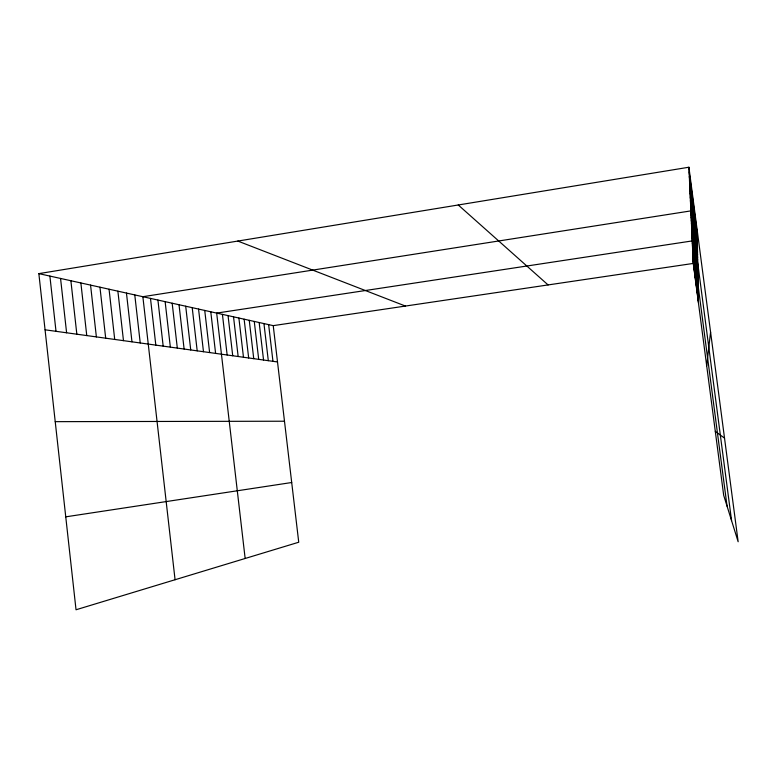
<?xml version="1.0" encoding="UTF-8"?>
<svg xmlns="http://www.w3.org/2000/svg" width="777" height="777" viewBox="0 0 777 777"><rect width="100%" height="100%" fill="white"/><g stroke="black" fill="none" stroke-linecap="round" stroke-linejoin="round"><path stroke-width="1.17" d="M706.691 365.734L710.576 332.051M38.85 273.63L273.232 325.641L298.737 542.229L76.029 609.77L38.85 273.63L688.908 167.23L738.15 541.754L723.688 495.328L693.259 263.432L688.908 167.23M65.754 516.841L291.705 482.517M273.232 325.641L693.259 263.432M55.225 421.658L284.489 421.221M45.066 329.807L277.506 361.956M237.83 241.064L405.439 306.06M715.296 431.371L724.523 438.121M458.255 204.982L548.096 284.936M689.121 171.94L697.192 233.314M689.325 176.476L697.251 236.732M689.529 180.847L697.309 240.035M689.714 185.062L697.357 243.211M689.898 189.132L697.416 246.29M690.083 193.065L697.464 249.252M690.248 196.872L697.513 252.117M690.413 200.544L697.561 254.895M690.578 204.108L697.6 257.575M690.734 207.546L697.649 260.178M731.575 520.639L690.889 210.888L142.861 296.707L175.068 579.739M691.025 214.025L697.727 265.054M691.161 217.074L697.765 267.356M691.297 220.027L697.804 269.59M691.433 222.902L697.843 271.756M691.559 225.699L697.882 273.854M691.676 228.409L697.911 275.903M691.802 231.051L697.95 277.894M691.918 233.615L697.979 279.827M692.025 236.121L698.008 281.711M692.142 238.549L698.047 283.547M727.058 506.157L692.249 240.919L216.676 313.092L245.153 558.478M692.346 243.23L698.105 287.072M692.453 245.483L698.134 288.772M692.55 247.678L698.164 290.423M692.647 249.815L698.193 292.035M692.744 251.903L698.212 293.609M692.831 253.943L698.241 295.143M692.919 255.934L698.27 296.639M693.016 257.867L698.29 298.106M693.094 259.771L698.319 299.533M693.181 261.616L698.338 300.932M268.638 324.631L272.96 361.324M263.947 323.582L268.308 360.683M259.159 322.523L263.558 360.033M254.264 321.435L258.702 359.353M249.252 320.328L253.739 358.673M244.133 319.192L248.669 357.964M238.889 318.026L243.473 357.245M233.527 316.831L238.16 356.517M228.049 315.617L232.721 355.759M222.426 314.374L227.146 354.992M210.781 311.781L215.608 353.399M204.739 310.441L209.615 352.564M198.553 309.071L203.477 351.719M192.21 307.663L197.193 350.845M185.703 306.216L190.734 349.951M179.021 304.739L184.11 349.038M172.173 303.215L177.321 348.096M165.132 301.651L170.348 347.134M157.916 300.048L163.18 346.144M150.485 298.407L155.818 345.124M134.78 294.92L140.229 342.968M126.457 293.065L131.973 341.831M117.881 291.171L123.475 340.656M109.052 289.209L114.714 339.442M99.951 287.189L105.691 338.189M90.559 285.101L96.377 336.907M80.876 282.954L86.762 335.577M70.882 280.74L76.845 334.207M60.557 278.448L66.599 332.789M49.883 276.078L56.012 331.323M697.134 229.759L698.358 302.292"/></g></svg>
